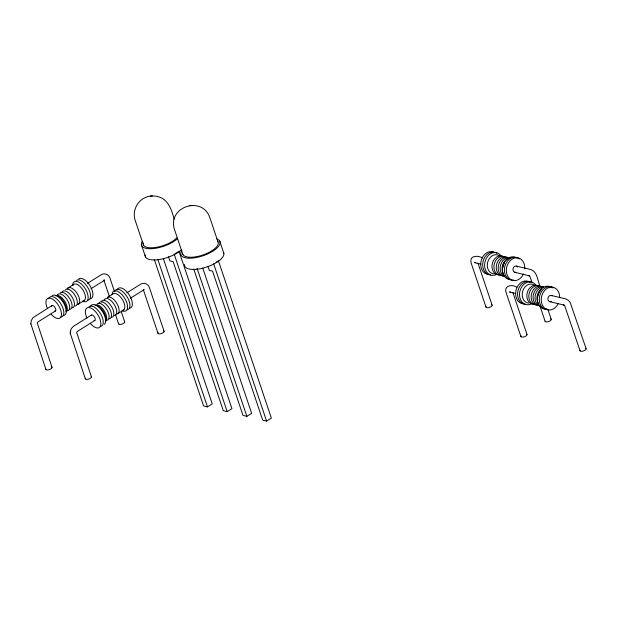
<?xml version="1.0" encoding="UTF-8"?>
<svg xmlns="http://www.w3.org/2000/svg" width="617" height="617" viewBox="0 0 617 617"><rect width="100%" height="100%" fill="white"/><g stroke="black" fill="none" stroke-linecap="round" stroke-linejoin="round"><path stroke-width="0.93" d="M70.284 331.784L71.371 328.514L73.462 326.285L91.331 315.094M45.959 369.467L30.85 323.825M85.37 378.931L70.261 333.288M30.85 324.033L31.22 320.67L32.963 317.716L51.921 305.631M70.261 333.496L70.284 331.707M67.885 288.062L73.608 284.476M87.444 283.38L101.257 274.727C104.327 272.629 108.769 274.38 109.888 277.843L114.415 291.309M55.484 310.968L37.884 321.997L37.236 322.976L52.021 367.331M90.961 288.748L104.558 280.234L103.772 280.049M78.614 304.05L84.336 300.471M126.855 292.844L140.668 284.198C143.738 282.1 148.18 283.843 149.299 287.306L164.099 331.29M94.895 320.439L77.295 331.46L76.647 332.44L91.432 376.794M130.372 298.219L144.039 289.72L143.645 289.735M118.024 313.521L123.747 309.935M216.027 262.264L217.616 261.269M154.319 259.533L203.595 405.947L207.466 406.881L212.24 403.896L163.32 258.531M227.172 411.616L231.946 408.624L178.999 251.304L174.233 254.289L227.172 411.616L223.3 410.683L173.153 261.685L169.93 260.914L168.526 256.749M193.73 269.004L243.005 415.418L246.877 416.344L251.651 413.359L202.731 268.002M207.937 266.212L209.34 270.377L212.564 271.156L262.711 420.146L266.59 421.079L271.357 418.095L218.41 260.767M174.125 219.151C171.95 210.497 168.464 199.715 158.808 196.916C154.944 195.558 150.625 195.651 146.761 196.954C137.306 200.062 131.814 211.353 135.308 220.716L143.437 244.872M218.048 242.041L209.919 217.878C202.26 194.725 166.274 207.227 174.719 230.18L182.848 254.343M475.722 262.68L474.596 262.626L480.867 264.13M510.614 292.049L509.488 291.995L515.766 293.499M152.391 195.936L150.27 196.121M191.802 205.399L189.681 205.592M482.803 258.022C477.789 255.052 468.673 255.415 471.265 263.336L486.042 307.258M516.583 266.135L531.106 269.621C537.584 272.213 537.538 280.835 540.068 286.165M514.524 272.213L529.224 275.799L528.761 275.49L530.188 277.118L531.977 282.285M516.791 287.175C512.064 283.959 503.511 285.679 506.164 292.705L520.941 336.627M551.482 295.504L565.997 298.99L568.342 300.348L570.139 302.384L586.119 348.698M549.423 301.582L563.761 305.022L564.786 305.978L580.057 350.834M547.911 309.472L551.228 319.328M539.952 305.97L545.166 321.465M512.904 292.597L527.011 334.507M478.005 263.228L492.111 305.137M219.737 241.131L223.855 253.356M213.644 263.752L266.59 421.079M197.047 268.264L246.877 416.344M157.937 259.703L207.466 406.881M141.416 244.795L145.535 257.019M143.337 289.743L158.029 333.411M121.364 311.955L124.688 321.827M103.926 280.28L109.433 296.654M115.556 314.847L118.618 323.948M61.885 292.396A9.648 4.674 57.9 0 1 71.626 296.337A9.648 4.674 57.9 0 1 72.251 307.844M65.502 289.55A9.648 4.674 57.9 0 1 75.158 295.612A9.648 4.674 57.9 0 1 75.112 306.055M60.258 292.836A9.648 4.674 57.9 0 1 69.914 298.898A9.648 4.674 57.9 0 1 69.868 309.333M57.119 295.381A9.648 4.674 57.9 0 1 66.86 299.322A9.648 4.674 57.9 0 1 67.484 310.829M55.491 295.821A9.648 4.674 57.9 0 1 64.477 300.818A9.648 4.674 57.9 0 1 66.22 311.816M57.065 295.99A9.648 4.674 57.9 0 1 64.191 302.484A9.648 4.674 57.9 0 1 66.019 311.369M52.029 295.713A11.576 5.607 57.9 0 1 63.62 302.993A11.576 5.607 57.9 0 1 63.566 315.518M48.743 298.466A11.576 5.607 57.9 0 1 60.427 303.202A11.576 5.607 57.9 0 1 61.183 317.007M47.517 308.631A11.576 5.607 57.9 0 1 51.234 298.489A11.576 5.607 57.9 0 1 61.469 314.277A11.576 5.607 57.9 0 1 51.172 314.269M72.852 285.524A9.648 4.674 57.9 0 1 82.593 289.466A9.648 4.674 57.9 0 1 83.218 300.973M72.652 285.069A11.576 5.607 57.9 0 1 80.04 282.956A11.576 5.607 57.9 0 1 88.069 296.083A11.576 5.607 57.9 0 1 82.539 301.243M67.13 289.111A9.648 4.674 57.9 0 1 76.87 293.052A9.648 4.674 57.9 0 1 77.495 304.559M76.346 280.488A11.576 5.607 57.9 0 1 87.938 287.761A11.576 5.607 57.9 0 1 87.884 300.286M78.729 278.992A11.576 5.607 57.9 0 1 90.321 286.273A11.576 5.607 57.9 0 1 90.267 298.79M51.365 366.899A3.216 1.249 -18.6 0 1 49.884 369.39A3.216 1.249 -18.6 0 1 45.928 369.136M51.55 306.479A3.216 1.558 57.9 0 1 54.921 307.312A3.216 1.558 57.9 0 1 54.635 311.107M124.457 321.565A3.216 1.249 -18.6 0 1 121.742 324.164A3.216 1.249 -18.6 0 1 118.78 323.231M101.296 301.86A9.648 4.674 57.9 0 1 111.037 305.801A9.648 4.674 57.9 0 1 111.662 317.308M104.157 300.07A9.648 4.674 57.9 0 1 113.898 304.011A9.648 4.674 57.9 0 1 114.523 315.518M98.913 303.356A9.648 4.674 57.9 0 1 108.654 307.297A9.648 4.674 57.9 0 1 109.278 318.804M97.285 303.795A9.648 4.674 57.9 0 1 106.942 309.857A9.648 4.674 57.9 0 1 106.895 320.292M96.021 304.783A9.648 4.674 57.9 0 1 104.558 311.354A9.648 4.674 57.9 0 1 105.63 321.287M95.064 305.384A9.648 4.674 57.9 0 1 102.931 310.883A9.648 4.674 57.9 0 1 105.43 320.832M90.537 306.441A11.576 5.607 57.9 0 1 101.35 309.95A11.576 5.607 57.9 0 1 104.319 324.38M89.056 306.672A11.576 5.607 57.9 0 1 100.648 313.953A11.576 5.607 57.9 0 1 100.594 326.478M86.928 318.094A11.576 5.607 57.9 0 1 90.645 307.96A11.576 5.607 57.9 0 1 100.88 323.74A11.576 5.607 57.9 0 1 90.583 323.732M122.629 310.444A9.648 4.674 57.9 0 0 122.675 300.001A9.648 4.674 57.9 0 0 113.019 293.939L107.296 297.525A9.648 4.674 57.9 0 1 116.952 303.587A9.648 4.674 57.9 0 1 116.906 314.022M112.063 294.533A11.576 5.607 57.9 0 1 119.451 292.419A11.576 5.607 57.9 0 1 127.48 305.554A11.576 5.607 57.9 0 1 121.95 310.713M114.855 291.209A11.576 5.607 57.9 0 1 126.547 295.944A11.576 5.607 57.9 0 1 127.295 309.749M117.238 289.72A11.576 5.607 57.9 0 1 128.93 294.448A11.576 5.607 57.9 0 1 129.678 308.261M91.2 376.54A3.216 1.249 -18.6 0 1 88.501 379.139A3.216 1.249 -18.6 0 1 85.524 378.213M91.077 315.441A3.216 1.558 57.9 0 1 94.555 317.138A3.216 1.558 57.9 0 1 94.046 320.57M163.451 330.859A3.216 1.249 -18.6 0 1 161.554 333.504A3.216 1.249 -18.6 0 1 158.191 332.694M539.034 305.199A9.648 7.566 -76.5 0 1 531.414 294.17A9.648 7.566 -76.5 0 1 543.045 287.244M537.376 304.49A9.648 7.566 -76.5 0 1 529 294.024A9.648 7.566 -76.5 0 1 540.716 286.689M539.636 305.754A9.648 7.566 -76.5 0 1 533.35 294.641A9.648 7.566 -76.5 0 1 543.801 287.09A9.648 7.566 -76.5 0 0 535.294 295.103A9.648 7.566 -76.5 0 0 539.644 305.808M538.456 303.657A9.648 7.566 -76.5 0 1 541.795 288.717M537.924 296.168A9.648 7.566 -76.5 0 1 538.348 294.54M538.633 293.754A9.648 7.566 -76.5 0 1 539.374 292.273M539.813 291.586A9.648 7.566 -76.5 0 1 540.816 290.352M546.839 308.955A11.576 9.078 -76.5 0 1 537.808 295.227A11.576 9.078 -76.5 0 1 552.3 287.9M547.163 309.526A11.576 9.078 -76.5 0 1 539.883 295.204A11.576 9.078 -76.5 0 1 553.588 287.877M558.377 303.294A11.576 9.078 -76.5 0 1 543.292 306.711A11.576 9.078 -76.5 0 1 547.426 288.208A11.576 9.078 -76.5 0 1 559.681 297.448M532.132 303.441A11.576 9.078 -76.5 0 1 520.47 299.561A11.576 9.078 -76.5 0 1 523.887 284.298A11.576 9.078 -76.5 0 1 536.134 285.517M528.769 303.148A9.648 7.566 -76.5 0 1 522.83 290.815A9.648 7.566 -76.5 0 1 534.669 285.509M534.769 304.173A9.648 7.566 -76.5 0 1 527.242 292.736A9.648 7.566 -76.5 0 1 539.32 286.627M525.445 304.304A11.576 9.078 -76.5 0 1 517.91 290.969A11.576 9.078 -76.5 0 1 530.45 281.907M523.501 303.842A11.576 9.078 -76.5 0 1 516.221 289.52A11.576 9.078 -76.5 0 1 529.926 282.193M585.888 348.443A3.216 1.249 -18.6 0 1 583.196 351.042A3.216 1.249 -18.6 0 1 580.211 350.117M551.382 301.358A3.216 2.522 -76.5 0 1 547.911 298.412A3.216 2.522 -76.5 0 1 552.053 295.851M526.779 334.244A3.216 1.249 -18.6 0 1 524.064 336.843A3.216 1.249 -18.6 0 1 521.103 335.91M502.801 275.915A9.648 7.566 -76.5 0 1 496.855 263.59A9.648 7.566 -76.5 0 1 508.693 258.284M500.472 275.359A9.648 7.566 -76.5 0 1 494.526 263.027A9.648 7.566 -76.5 0 1 506.364 257.729M508.909 257.721A9.648 7.566 -76.5 0 0 498.459 265.271A9.648 7.566 -76.5 0 0 504.737 276.385A9.648 7.566 -76.5 0 1 500.611 264.917A9.648 7.566 -76.5 0 1 510.22 257.975M503.565 274.287A9.648 7.566 -76.5 0 1 508.848 258.477M502.901 267.631A9.648 7.566 -76.5 0 1 504.482 262.904M510.336 279.686A11.576 9.078 -76.5 0 1 503.048 265.372A11.576 9.078 -76.5 0 1 516.753 258.037M513.884 280.049A11.576 9.078 -76.5 0 1 504.853 266.328A11.576 9.078 -76.5 0 1 519.344 258.993M523.478 273.925A11.576 9.078 -76.5 0 1 508.269 277.164A11.576 9.078 -76.5 0 1 512.912 258.631A11.576 9.078 -76.5 0 1 524.759 268.827M496.477 274.496A11.576 9.078 -76.5 0 1 485.355 269.629A11.576 9.078 -76.5 0 1 489.219 254.728A11.576 9.078 -76.5 0 1 501.243 256.148M495.22 273.686A9.648 7.566 -76.5 0 1 487.592 262.657A9.648 7.566 -76.5 0 1 499.23 255.731M498.528 274.889A9.648 7.566 -76.5 0 1 492.459 262.965A9.648 7.566 -76.5 0 1 503.881 256.849M490.546 274.935A11.576 9.078 -76.5 0 1 483.265 260.621A11.576 9.078 -76.5 0 1 496.97 253.286M490.222 274.364A11.576 9.078 -76.5 0 1 480.882 262.125A11.576 9.078 -76.5 0 1 493.615 252.075M550.572 318.904A3.216 1.249 -18.6 0 1 549.091 321.395A3.216 1.249 -18.6 0 1 545.135 321.133M515.835 272.274A3.216 2.522 -76.5 0 1 513.205 268.225A3.216 2.522 -76.5 0 1 517.624 267.014M491.464 304.705A3.216 1.249 -18.6 0 1 489.566 307.351A3.216 1.249 -18.6 0 1 486.211 306.541M181.182 249.993A20.577 7.975 -18.6 0 1 158.507 259.641A20.577 7.975 -18.6 0 1 145.196 254.944M177.403 238.756A20.577 7.975 -18.6 0 1 152.353 248.651A20.577 7.975 -18.6 0 1 142.411 241.286M176.724 237.907A18.649 7.227 -18.6 0 1 155.792 247.425A18.649 7.227 -18.6 0 1 143.306 242.936M223.524 252.368A20.577 7.975 -18.6 0 1 205.53 267.392A20.577 7.975 -18.6 0 1 184.606 264.408M216.798 238.956A20.577 7.975 -18.6 0 1 203.032 255.739A20.577 7.975 -18.6 0 1 181.822 250.749M217.531 241.224A18.649 7.227 -18.6 0 1 203.278 254.86A18.649 7.227 -18.6 0 1 182.632 253.417M104.558 280.234L104.173 280.411L104.628 280.257M143.969 289.697L143.892 289.735M564.115 305.168L563.653 304.86L564.046 305.137"/></g></svg>
